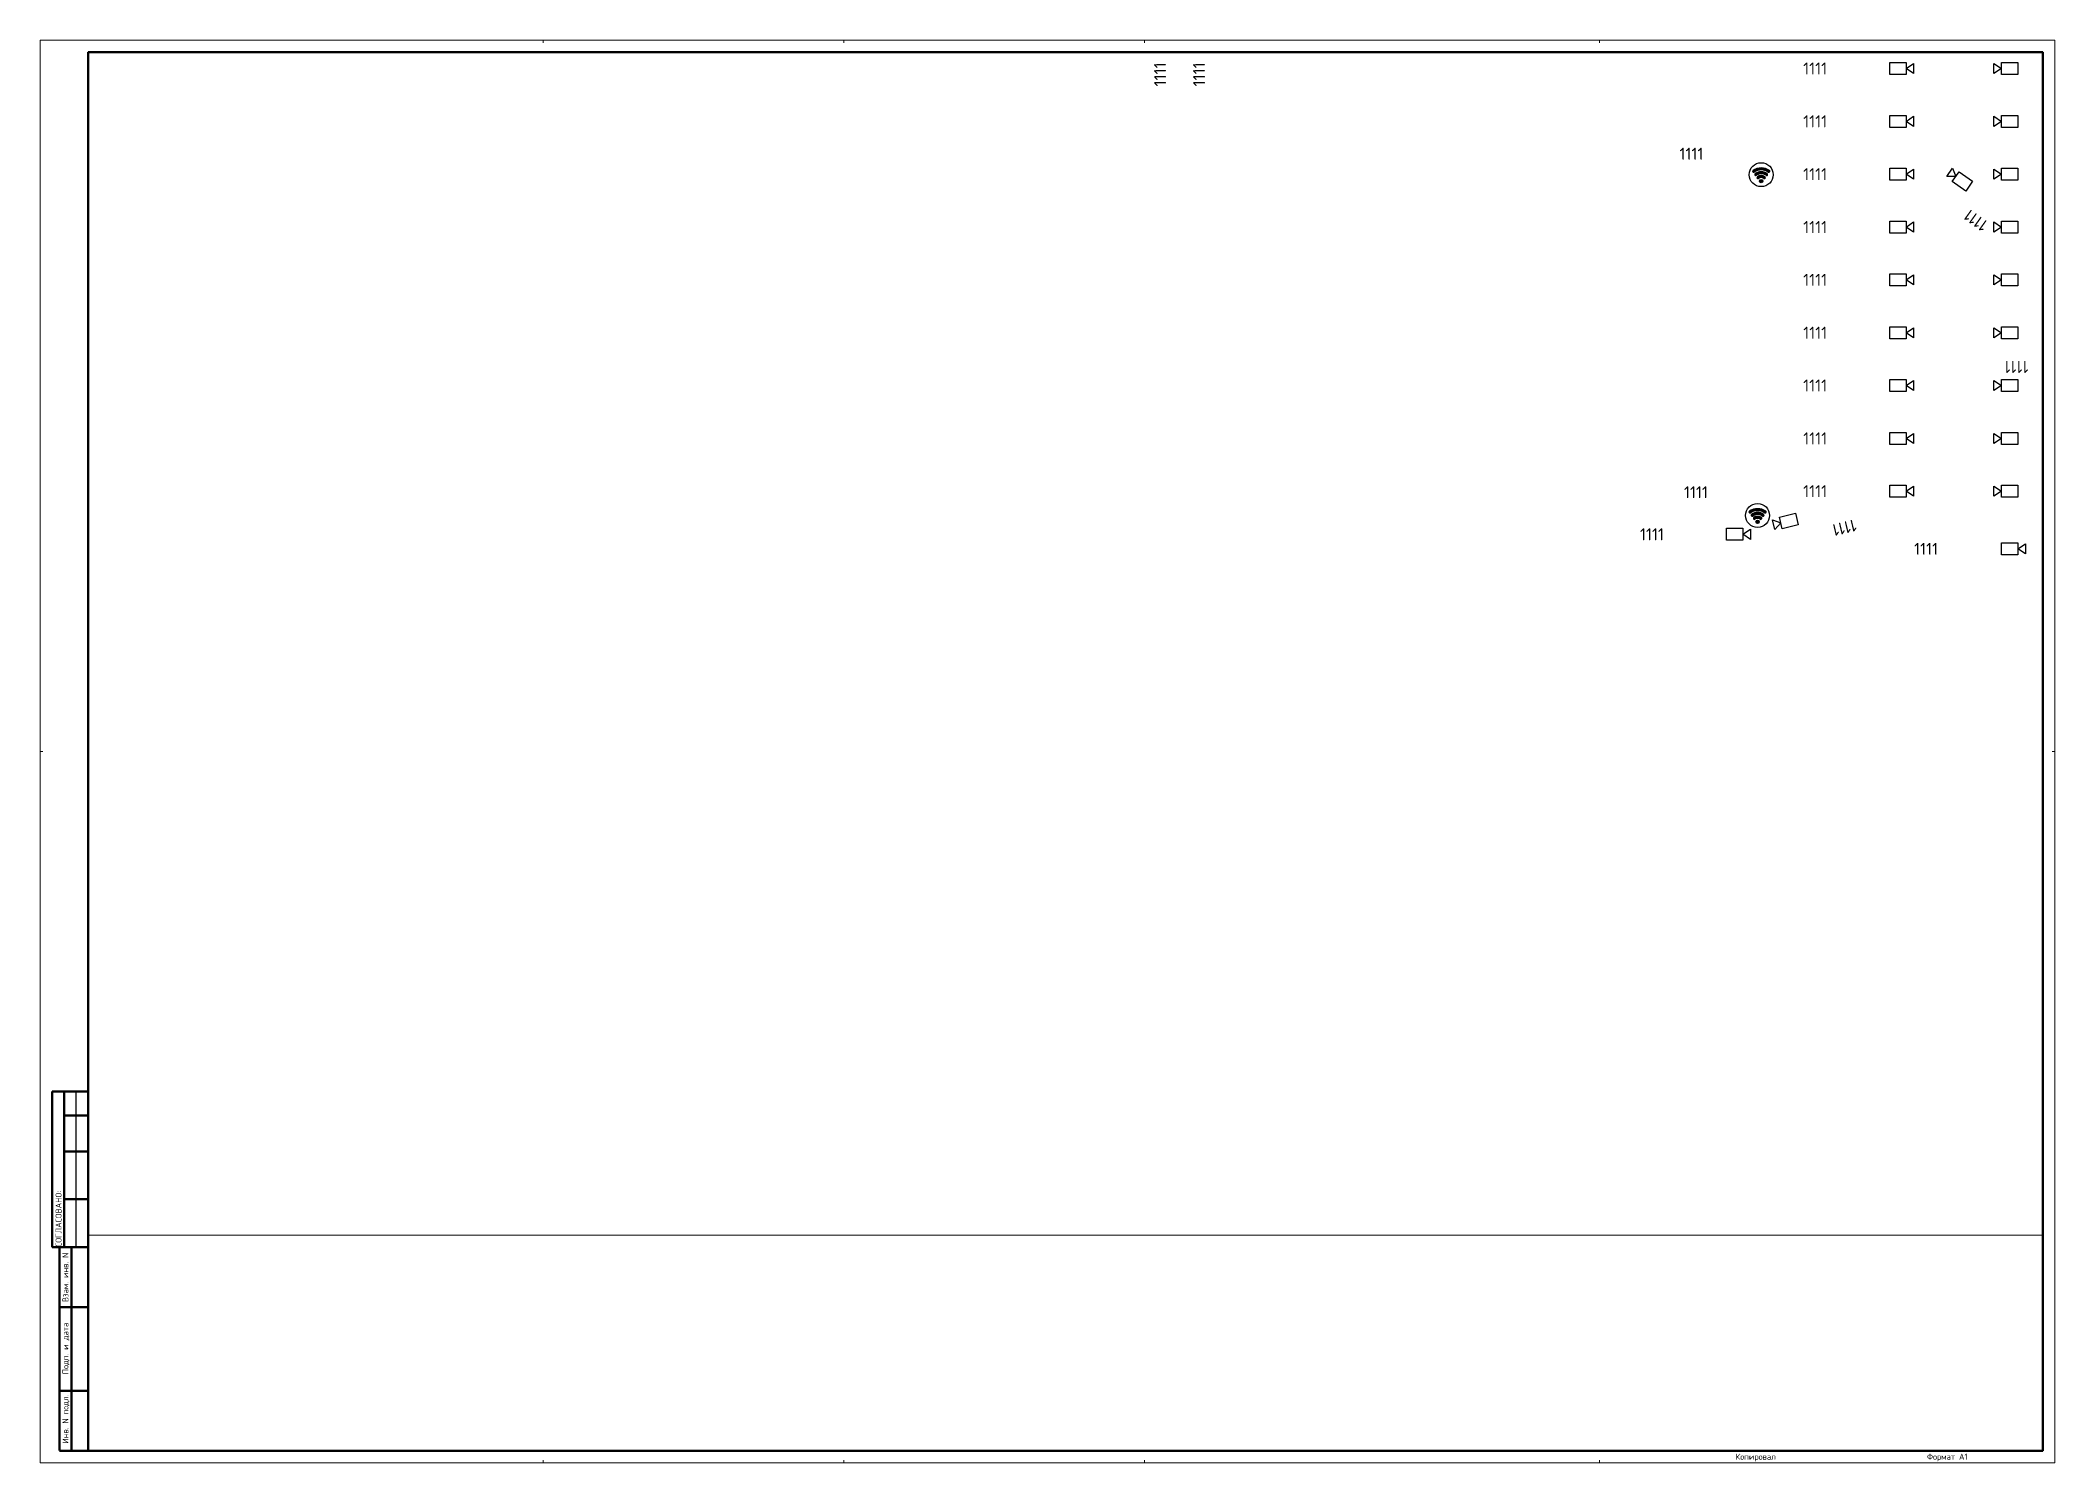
# Paper-space layout 'A1_L' of a CAD drawing. Header units: millimetres. Extents: x 0 to 841, y 0 to 594.
# The model-space entities are those that its viewports show. They can reach past a viewport. Long polylines and large blocks are cut down to what shows.
import ezdxf
from ezdxf.enums import TextEntityAlignment as Align

# ---------------------------------------------------------------- set-up
doc = ezdxf.new("R2010")
doc.units = ezdxf.units.MM
doc.set_wipeout_variables(frame=1)
for name, color, linetype in [('_WB_ATTR', 7, 'Continuous'), ('_WB_CAM_dome_2.8', 82, 'Continuous'), ('_WB_CAM_dome_4.0', 5, 'Continuous'), ('_WB_HIDDEN_ATTR', 7, 'Continuous'), ('_WB_WIFI_505', 5, 'Continuous'), ('P_FRAME', 7, 'Continuous')]:
    doc.layers.add(name, color=color, linetype=linetype)
doc.layers.add('OUT', color=7, linetype='Continuous', lineweight=0)
doc.layers.add('P_VPORT', color=9, linetype='Continuous', plot=False)
doc.styles.add('Ramka', font='isocpeur.ttf')
doc.styles.add('WB_ISOCPEUR', font='isocpeur.ttf')

# ---------------------------------------------------------------- blocks, each defined once
blk = doc.blocks.new('A1_L')
at = {"lineweight": 50}
for p, q in [((5, 90), (5, 155)), ((5, 155), (20, 155)), ((10, 90), (10, 155)), ((10, 145), (20, 145)), ((10, 130), (20, 130)), ((10, 110), (20, 110)), ((5, 90), (20, 90)), ((8, 90), (20, 90)), ((13, 90), (13, 5)), ((8, 65), (20, 65)), ((8, 30), (20, 30)), ((8, 5), (20, 5))]:
    blk.add_line(p, q, dxfattribs=at)
at = {"lineweight": 30}
blk.add_line((15, 90), (15, 155), dxfattribs=at)
at = {"lineweight": 50}
blk.add_lwpolyline([(20, 5), (836, 5), (836, 589), (20, 589)], close=True, dxfattribs=at)
blk.add_lwpolyline([(8, 90), (8, 5.07)], dxfattribs=at)
at = {"layer": 'OUT'}
blk.add_lwpolyline([(0, 0), (841, 0), (841, 594), (0, 594)], close=True, dxfattribs=at)
for points in [[(210, 593), (210, 594)], [(335.5, 593), (335.5, 594)], [(461, 593), (461, 594)], [(651, 593), (651, 594)], [(0, 297), (1, 297)], [(841, 297), (840, 297)], [(210, 0), (210, 1)], [(335.5, 0), (335.5, 1)], [(461, 0), (461, 1)], [(651, 0), (651, 1)]]:
    blk.add_lwpolyline(points, dxfattribs=at)
at = {"lineweight": 50, "style": 'Ramka'}
for s, p in [('СОГЛАСОВАНО:', (7.62, 101.88)), ('Взам. инв. N', (10.5, 77.39)), ('Подп. и дата', (10.5, 47.7)), ('Инв. N подл.', (10.5, 18.21))]:
    blk.add_text(s, height=2.5, rotation=90, dxfattribs=at).set_placement(p, align=Align.MIDDLE_CENTER)
at = {"style": 'Ramka'}
for s, p in [('Копировал', (716.16, 2.5)), ('Формат А1', (796.16, 2.5))]:
    blk.add_text(s, height=2.5, dxfattribs=at).set_placement(p, align=Align.MIDDLE_CENTER)
blk = doc.blocks.new('camera')
at = {"layer": '_WB_HIDDEN_ATTR', "style": 'WB_ISOCPEUR', "flags": 1}
for tag, p in [('MAC', (0, -671)), ('SERIAL_NUMBER', (0, -1002)), ('ICON', (0, -1333))]:
    blk.add_attdef(tag, text='', height=250, dxfattribs=at).set_placement(p, align=Align.MIDDLE_LEFT)
at = {"color": 255}
blk.add_wipeout([(0, 125), (343, 125), (343, 0), (500, 105), (500, -105), (343, 0), (343, -125), (0, -125)], dxfattribs=at)
blk.add_lwpolyline([(0, 125), (343, 125), (343, -125), (0, -125)], close=True)
blk.add_lwpolyline([(343, 0), (500, 105), (500, -105), (343, 0)])
at = {"layer": '_WB_ATTR', "style": 'WB_ISOCPEUR', "flags": 8}
blk.add_attdef('NAME', text='', height=250, dxfattribs=at).set_placement((619, 11), align=Align.MIDDLE_LEFT)
at = {"layer": '_WB_HIDDEN_ATTR', "style": 'WB_ISOCPEUR', "flags": 1}
blk.add_attdef('IP', text='', height=250, dxfattribs=at).set_placement((0, -340), align=Align.MIDDLE_LEFT)
blk = doc.blocks.new('AP')
at = {"layer": '_WB_HIDDEN_ATTR', "style": 'WB_ISOCPEUR', "flags": 1}
for tag, p in [('MAC', (-250, -753)), ('SERIAL_NUMBER', (-250, -1084)), ('ICON', (-250, -1416))]:
    blk.add_attdef(tag, text='', height=250, dxfattribs=at).set_placement(p, align=Align.MIDDLE_LEFT)
at = {"color": 255}
blk.add_wipeout([(0, 250), (-13, 250), (-22, 249), (-33, 248), (-48, 245), (-57, 243), (-71, 240), (-81, 237), (-94, 232), (-107, 226), (-121, 219), (-135, 210), (-148, 201), (-164, 188), (-172, 181), (-182, 171), (-191, 161), (-198, 152), (-205, 143), (-211, 134), (-218, 122), (-224, 111), (-230, 99), (-234, 88), (-238, 77), (-241, 65), (-244, 54), (-246, 44), (-248, 34), (-249, 18), (-250, 6), (-250, -10), (-249, -25), (-247, -41), (-244, -56), (-239, -73), (-236, -82), (-233, -92), (-226, -107), (-221, -117), (-214, -129), (-206, -142), (-197, -154), (-191, -161), (-186, -168), (-178, -176), (-172, -182), (-165, -188), (-157, -195), (-150, -200), (-143, -205), (-133, -212), (-125, -216), (-114, -223), (-104, -227), (-94, -232), (-84, -235), (-74, -239), (-63, -242), (-54, -244), (-41, -247), (-28, -248), (-14, -250), (0, -250), (16, -249), (34, -248), (51, -245), (62, -242), (78, -237), (91, -233), (108, -226), (120, -219), (130, -213), (140, -207), (151, -199), (161, -191), (173, -181), (173, -181), (187, -166), (198, -153), (198, -153), (207, -141), (211, -134), (217, -124), (223, -114), (223, -114), (228, -103), (232, -92), (238, -78), (241, -66), (244, -57), (246, -43), (248, -34), (249, -23), (250, -8), (250, 6), (249, 17), (248, 30), (247, 38), (247, 38), (246, 45), (244, 55), (242, 64), (239, 74), (236, 83), (232, 92), (226, 106), (220, 118), (212, 133), (204, 144), (199, 151), (191, 161), (186, 167), (176, 178), (165, 188), (154, 197), (146, 203), (138, 208), (127, 216), (110, 225), (96, 231), (87, 234), (81, 237), (66, 241), (59, 243), (48, 245), (38, 247), (32, 248), (21, 249), (12, 250)], dxfattribs=at)
h = blk.add_hatch(color=256)
h.dxf.hatch_style = 1
h.paths.add_polyline_path([(-171, 87, 1), (-147, 53, -0.313169), (147, 53, 1), (171, 87, 0.313169)])
h.paths.add_polyline_path([(101, -13, 1), (125, 22, 0.313169), (-125, 22, 1), (-101, -13, -0.313169)])
h.paths.add_polyline_path([(79, -44, 0.313169), (-79, -44, 1), (-55, -79, -0.313169), (55, -79, 1)])
h.paths.add_polyline_path([(36, -134, 1), (-36, -134, 1)])
for centre, radius in [((0, 0), 250), ((0, -134), 36)]:
    blk.add_circle(centre, radius)
for centre, radius, start, end in [((-159, 70), 21, 124.7778, 304.7778), ((0, -158), 299, 55.2222, 124.7778), ((0, -158), 257, 55.2222, 124.7778), ((-113, 4), 21, 124.7778, 304.7778), ((0, -158), 219, 55.2222, 124.7778), ((0, -158), 177, 55.2222, 124.7778), ((0, -158), 177, 55.2222, 124.7778), ((113, 4), 21, 235.2222, 55.2222), ((159, 70), 21, 235.2222, 55.2222), ((-67, -61), 21, 124.7778, 304.7778), ((0, -158), 139, 55.2222, 124.7778), ((0, -158), 97, 55.2222, 124.7778), ((67, -61), 21, 235.2222, 55.2222)]:
    blk.add_arc(centre, radius, start, end)
at = {"layer": '_WB_ATTR', "style": 'WB_ISOCPEUR', "flags": 8}
blk.add_attdef('NAME', text='', height=250, dxfattribs=at).set_placement((369, 11), align=Align.MIDDLE_LEFT)
at = {"layer": '_WB_HIDDEN_ATTR', "style": 'WB_ISOCPEUR', "flags": 1}
blk.add_attdef('IP', text='', height=250, dxfattribs=at).set_placement((-250, -422), align=Align.MIDDLE_LEFT)

msp = doc.modelspace()

# ---------------------------------------------------------------- block references
at = {"layer": '_WB_CAM_dome_2.8', "color": 5}
ref = msp.add_blockref('camera', (35575, 27105), dxfattribs=dict(at, xscale=2, yscale=2, zscale=2, rotation=90.36578282325769))
ref.add_attrib('NAME', '1111', dxfattribs={"layer": '_WB_ATTR', "height": 500, "rotation": 90.36578, "style": 'WB_ISOCPEUR'}).set_placement((35575, 22872), align=Align.MIDDLE_LEFT)
ref = msp.add_blockref('camera', (38815, 25377), dxfattribs=dict(at, xscale=2, yscale=2, zscale=2, rotation=90.36578282325769))
ref.add_attrib('NAME', '1111', dxfattribs={"layer": '_WB_ATTR', "height": 500, "rotation": 90.36578, "style": 'WB_ISOCPEUR'}).set_placement((38815, 21143), align=Align.MIDDLE_LEFT)
ref = msp.add_blockref('camera', (40442, 25377), dxfattribs=dict(at, xscale=2, yscale=2, zscale=2, rotation=90.36578282325769))
ref.add_attrib('NAME', '1111', dxfattribs={"layer": '_WB_ATTR', "height": 500, "rotation": 90.36578, "style": 'WB_ISOCPEUR'}).set_placement((40442, 21143), align=Align.MIDDLE_LEFT)
ref = msp.add_blockref('camera', (65400, 3074), dxfattribs=dict(at, xscale=1.999999999999999, yscale=1.999999999999999, zscale=1.999999999999999, rotation=193.3752116611581))
ref.add_attrib('NAME', '1111', dxfattribs={"layer": '_WB_ATTR', "height": 500, "rotation": 193.37521, "style": 'WB_ISOCPEUR'}).set_placement((67870, 2834), align=Align.MIDDLE_LEFT)
at = {"layer": '_WB_CAM_dome_4.0', "color": 5}
ref = msp.add_blockref('camera', (69273, 21891), dxfattribs=dict(at, xscale=2, yscale=2, zscale=2))
ref.add_attrib('NAME', '1111', dxfattribs={"layer": '_WB_ATTR', "height": 500, "style": 'WB_ISOCPEUR'}).set_placement((65660, 21891), align=Align.MIDDLE_LEFT)
ref = msp.add_blockref('camera', (74627, 21891), dxfattribs=dict(at, xscale=2, yscale=2, zscale=2, rotation=180))
ref.add_attrib('NAME', '1111', dxfattribs={"layer": '_WB_ATTR', "height": 500, "rotation": 180, "style": 'WB_ISOCPEUR'}).set_placement((78275, 21891), align=Align.MIDDLE_LEFT)
ref = msp.add_blockref('camera', (69273, 19684), dxfattribs=dict(at, xscale=2, yscale=2, zscale=2))
ref.add_attrib('NAME', '1111', dxfattribs={"layer": '_WB_ATTR', "height": 500, "style": 'WB_ISOCPEUR'}).set_placement((65660, 19684), align=Align.MIDDLE_LEFT)
ref = msp.add_blockref('camera', (74627, 19684), dxfattribs=dict(at, xscale=2, yscale=2, zscale=2, rotation=180))
ref.add_attrib('NAME', '1111', dxfattribs={"layer": '_WB_ATTR', "height": 500, "rotation": 180, "style": 'WB_ISOCPEUR'}).set_placement((78275, 19684), align=Align.MIDDLE_LEFT)
ref = msp.add_blockref('camera', (69273, 17478), dxfattribs=dict(at, xscale=2, yscale=2, zscale=2))
ref.add_attrib('NAME', '1111', dxfattribs={"layer": '_WB_ATTR', "height": 500, "style": 'WB_ISOCPEUR'}).set_placement((65660, 17478), align=Align.MIDDLE_LEFT)
ref = msp.add_blockref('camera', (74627, 17478), dxfattribs=dict(at, xscale=2, yscale=2, zscale=2, rotation=180))
ref.add_attrib('NAME', '1111', dxfattribs={"layer": '_WB_ATTR', "height": 500, "rotation": 180, "style": 'WB_ISOCPEUR'}).set_placement((78275, 17478), align=Align.MIDDLE_LEFT)
ref = msp.add_blockref('camera', (69273, 15271), dxfattribs=dict(at, xscale=2, yscale=2, zscale=2))
ref.add_attrib('NAME', '1111', dxfattribs={"layer": '_WB_ATTR', "height": 500, "style": 'WB_ISOCPEUR'}).set_placement((65660, 15271), align=Align.MIDDLE_LEFT)
ref = msp.add_blockref('camera', (74627, 15271), dxfattribs=dict(at, xscale=2, yscale=2, zscale=2, rotation=180))
ref.add_attrib('NAME', '1111', dxfattribs={"layer": '_WB_ATTR', "height": 500, "rotation": 180, "style": 'WB_ISOCPEUR'}).set_placement((78275, 15271), align=Align.MIDDLE_LEFT)
ref = msp.add_blockref('camera', (69273, 13065), dxfattribs=dict(at, xscale=2, yscale=2, zscale=2))
ref.add_attrib('NAME', '1111', dxfattribs={"layer": '_WB_ATTR', "height": 500, "style": 'WB_ISOCPEUR'}).set_placement((65660, 13065), align=Align.MIDDLE_LEFT)
ref = msp.add_blockref('camera', (74627, 13065), dxfattribs=dict(at, xscale=2, yscale=2, zscale=2, rotation=180))
ref.add_attrib('NAME', '1111', dxfattribs={"layer": '_WB_ATTR', "height": 500, "rotation": 180, "style": 'WB_ISOCPEUR'}).set_placement((78275, 13065), align=Align.MIDDLE_LEFT)
ref = msp.add_blockref('camera', (69273, 10858), dxfattribs=dict(at, xscale=2, yscale=2, zscale=2))
ref.add_attrib('NAME', '1111', dxfattribs={"layer": '_WB_ATTR', "height": 500, "style": 'WB_ISOCPEUR'}).set_placement((65660, 10858), align=Align.MIDDLE_LEFT)
ref = msp.add_blockref('camera', (74627, 10858), dxfattribs=dict(at, xscale=2, yscale=2, zscale=2, rotation=180))
ref.add_attrib('NAME', '1111', dxfattribs={"layer": '_WB_ATTR', "height": 500, "rotation": 180, "style": 'WB_ISOCPEUR'}).set_placement((78275, 10858), align=Align.MIDDLE_LEFT)
ref = msp.add_blockref('camera', (74627, 8652), dxfattribs=dict(at, xscale=2, yscale=2, zscale=2, rotation=180))
ref.add_attrib('NAME', '1111', dxfattribs={"layer": '_WB_ATTR', "height": 500, "rotation": 180, "style": 'WB_ISOCPEUR'}).set_placement((75068, 9428), align=Align.MIDDLE_LEFT)
ref = msp.add_blockref('camera', (69273, 8652), dxfattribs=dict(at, xscale=2, yscale=2, zscale=2))
ref.add_attrib('NAME', '1111', dxfattribs={"layer": '_WB_ATTR', "height": 500, "style": 'WB_ISOCPEUR'}).set_placement((65660, 8652), align=Align.MIDDLE_LEFT)
ref = msp.add_blockref('camera', (69273, 6445), dxfattribs=dict(at, xscale=2, yscale=2, zscale=2))
ref.add_attrib('NAME', '1111', dxfattribs={"layer": '_WB_ATTR', "height": 500, "style": 'WB_ISOCPEUR'}).set_placement((65660, 6445), align=Align.MIDDLE_LEFT)
ref = msp.add_blockref('camera', (74627, 6445), dxfattribs=dict(at, xscale=2, yscale=2, zscale=2, rotation=180))
ref.add_attrib('NAME', '1111', dxfattribs={"layer": '_WB_ATTR', "height": 500, "rotation": 180, "style": 'WB_ISOCPEUR'}).set_placement((78275, 6445), align=Align.MIDDLE_LEFT)
ref = msp.add_blockref('camera', (69273, 4239), dxfattribs=dict(at, xscale=2, yscale=2, zscale=2))
ref.add_attrib('NAME', '1111', dxfattribs={"layer": '_WB_ATTR', "height": 500, "style": 'WB_ISOCPEUR'}).set_placement((65660, 4239), align=Align.MIDDLE_LEFT)
ref = msp.add_blockref('camera', (74627, 4239), dxfattribs=dict(at, xscale=2, yscale=2, zscale=2, rotation=180))
ref.add_attrib('NAME', '1111', dxfattribs={"layer": '_WB_ATTR', "height": 500, "rotation": 180, "style": 'WB_ISOCPEUR'}).set_placement((78275, 4239), align=Align.MIDDLE_LEFT)
ref = msp.add_blockref('camera', (62461, 2439, 0), dxfattribs=dict(at, xscale=2, yscale=2, zscale=2))
ref.add_attrib('NAME', '1111', dxfattribs={"layer": '_WB_ATTR', "height": 500, "style": 'WB_ISOCPEUR'}).set_placement((58848, 2439, 0), align=Align.MIDDLE_LEFT)
ref = msp.add_blockref('camera', (73940, 1833, 0), dxfattribs=dict(at, xscale=2, yscale=2, zscale=2))
ref.add_attrib('NAME', '1111', dxfattribs={"layer": '_WB_ATTR', "height": 500, "style": 'WB_ISOCPEUR'}).set_placement((70293, 1833, 0), align=Align.MIDDLE_LEFT)
at = {"layer": '_WB_WIFI_505'}
ref = msp.add_blockref('AP', (63909, 17457), dxfattribs=dict(at, xscale=2, yscale=2, zscale=2))
ref.add_attrib('NAME', '1111', dxfattribs={"layer": '_WB_ATTR', "height": 500, "style": 'WB_ISOCPEUR'}).set_placement((60495, 18332), align=Align.MIDDLE_LEFT)
ref = msp.add_blockref('AP', (77538, 8647), dxfattribs=dict(at, xscale=2, yscale=2, zscale=2))
ref.add_attrib('NAME', '1111', dxfattribs={"layer": '_WB_ATTR', "height": 500, "style": 'WB_ISOCPEUR'}).set_placement((75812, 7795), align=Align.MIDDLE_LEFT)

# ---------------------------------------------------------------- next in the draw order: block references
at = {"layer": '_WB_CAM_dome_2.8', "color": 5}
ref = msp.add_blockref('camera', (72591, 16978), dxfattribs=dict(at, xscale=2, yscale=2, zscale=2, rotation=144.5278637389484))
ref.add_attrib('NAME', '1111', dxfattribs={"layer": '_WB_ATTR', "height": 500, "rotation": 144.52786, "style": 'WB_ISOCPEUR'}).set_placement((73280, 15258), align=Align.MIDDLE_LEFT)
at = {"layer": '_WB_WIFI_505'}
ref = msp.add_blockref('AP', (63758, 3227, 0), dxfattribs=dict(at, xscale=2, yscale=2, zscale=2))
ref.add_attrib('NAME', '1111', dxfattribs={"layer": '_WB_ATTR', "height": 500, "style": 'WB_ISOCPEUR'}).set_placement((60683, 4196, 0), align=Align.MIDDLE_LEFT)

psp = doc.layouts.new('A1_L')

# ---------------------------------------------------------------- block references
at = {"layer": 'P_FRAME'}
psp.add_blockref('A1_L', (0, 0), dxfattribs=at)

# ---------------------------------------------------------------- viewports
at = {"layer": 'P_VPORT'}
psp.add_viewport(center=(428, 342), size=(816, 494), view_center_point=(34862.42, -2130.59), view_height=49400, dxfattribs=at)

doc.saveas('drawing.dxf')
